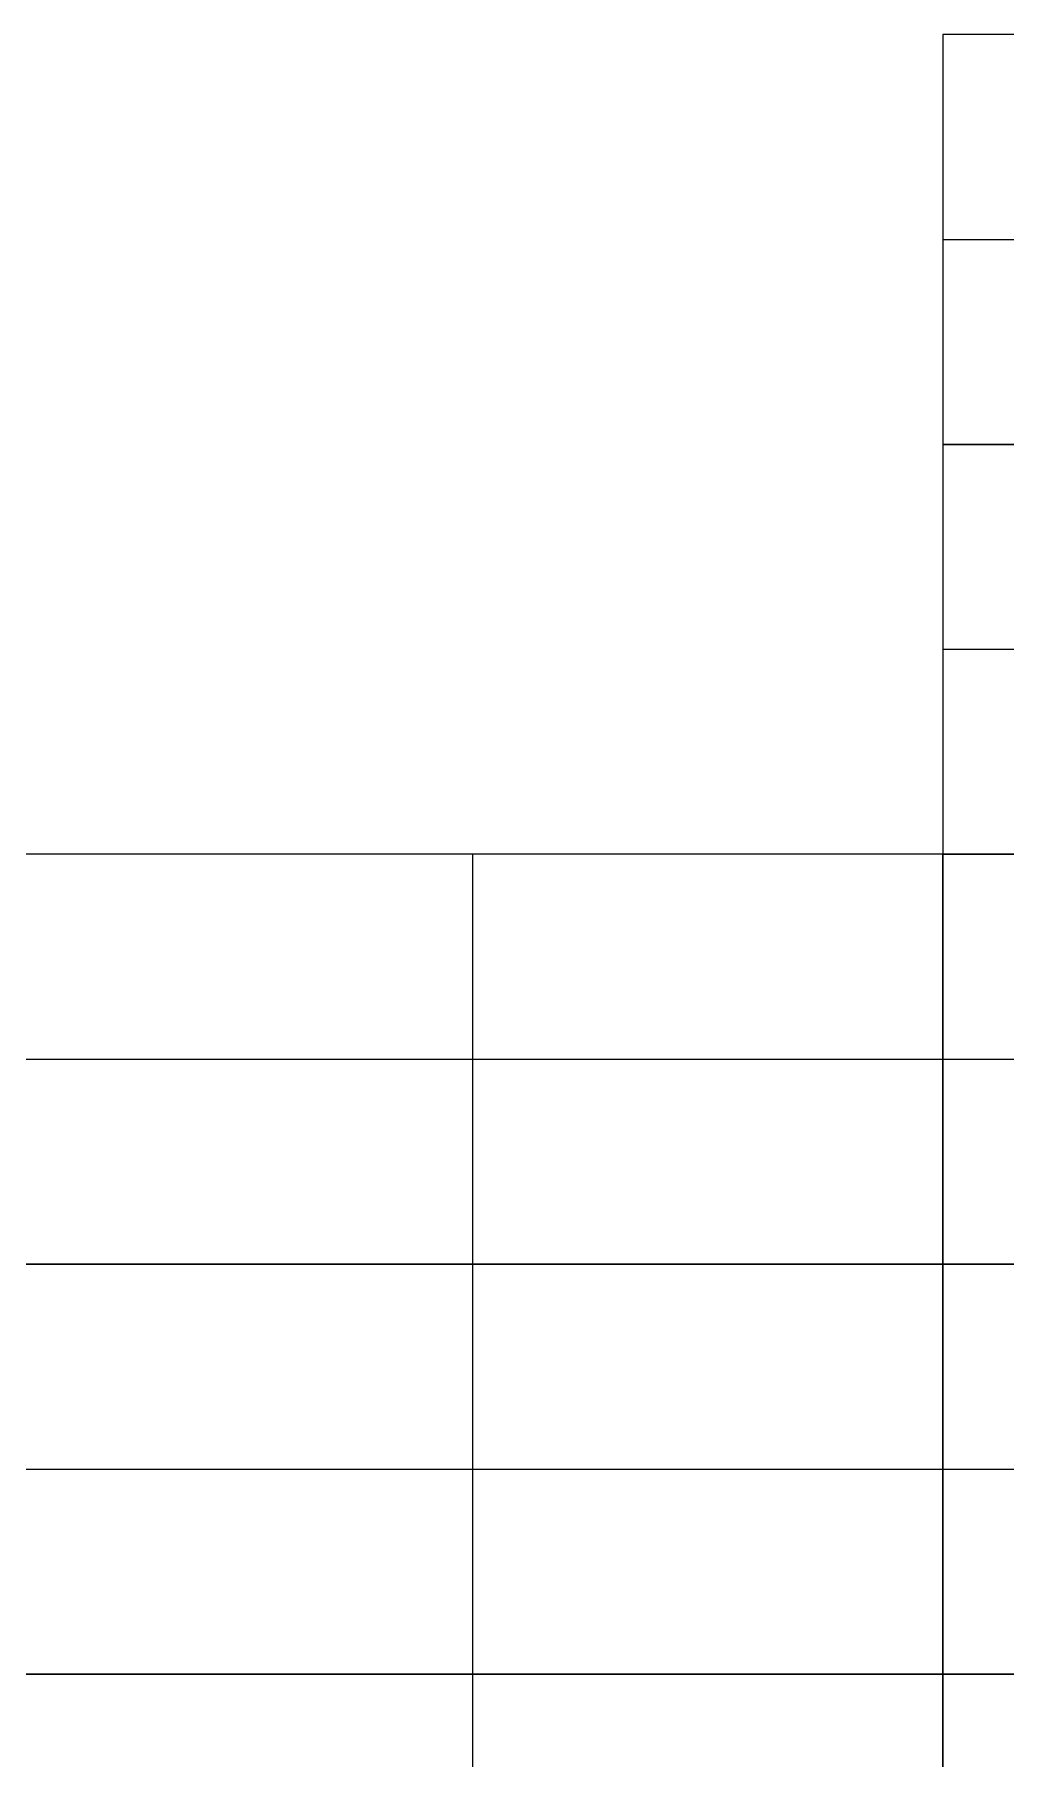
# Model space of a CAD drawing. Header units: millimetres. Extents: x 0.42 to 2.75, y -0.18 to 1.56.
# Drawn here: x 2.2951 to 2.3739, y 0.7579 to 0.8978 of the extents above; entities that cross this region are included whole.
import ezdxf

# ---------------------------------------------------------------- set-up
doc = ezdxf.new("R2010")
doc.units = ezdxf.units.MM
doc.header["$MEASUREMENT"] = 0
doc.layers.add('AZ', color=7, linetype='Continuous', true_color=0x007f00)

msp = doc.modelspace()

# ---------------------------------------------------------------- linework, layer by layer
at = {"layer": 'AZ'}
for p, q in [((2.44502, 0.89775, 0.0225), (2.36877, 0.89775, 0.0225)), ((2.36877, 0.89775, 0.0225), (2.36877, 0.8645, 0.0225)), ((2.44502, 0.89775, 0.045), (2.36877, 0.89775, 0.045)), ((2.36877, 0.89775, 0.045), (2.36877, 0.8645, 0.045)), ((2.36877, 0.89775, 0.0225), (2.36877, 0.89775, 0.045)), ((2.44502, 0.89775), (2.36877, 0.89775)), ((2.36877, 0.89775), (2.36877, 0.8645)), ((2.44502, 0.89775, 0.0225), (2.36877, 0.89775, 0.0225)), ((2.36877, 0.89775, 0.0225), (2.36877, 0.8645, 0.0225)), ((2.36877, 0.89775), (2.36877, 0.89775, 0.0225)), ((2.36877, 0.8645, 0.0225), (2.44502, 0.8645, 0.0225)), ((2.36877, 0.8645, 0.045), (2.44502, 0.8645, 0.045)), ((2.36877, 0.8645, 0.0225), (2.36877, 0.8645, 0.045)), ((2.36877, 0.8645), (2.44502, 0.8645)), ((2.36877, 0.8645, 0.0225), (2.44502, 0.8645, 0.0225)), ((2.36877, 0.8645), (2.36877, 0.8645, 0.0225)), ((2.44502, 0.8645, 0.045), (2.36877, 0.8645, 0.045)), ((2.36877, 0.8645, 0.045), (2.36877, 0.83125, 0.045)), ((2.44502, 0.8645, 0.0675), (2.36877, 0.8645, 0.0675)), ((2.36877, 0.8645, 0.0675), (2.36877, 0.83125, 0.0675)), ((2.36877, 0.8645, 0.045), (2.36877, 0.8645, 0.0675)), ((2.44502, 0.8645, 0.0225), (2.36877, 0.8645, 0.0225)), ((2.36877, 0.8645, 0.0225), (2.36877, 0.83125, 0.0225)), ((2.44502, 0.8645, 0.045), (2.36877, 0.8645, 0.045)), ((2.36877, 0.8645, 0.045), (2.36877, 0.83125, 0.045)), ((2.36877, 0.8645, 0.0225), (2.36877, 0.8645, 0.045)), ((2.44502, 0.8645), (2.36877, 0.8645)), ((2.36877, 0.8645), (2.36877, 0.83125)), ((2.44502, 0.8645, 0.0225), (2.36877, 0.8645, 0.0225)), ((2.36877, 0.8645, 0.0225), (2.36877, 0.83125, 0.0225)), ((2.36877, 0.8645), (2.36877, 0.8645, 0.0225)), ((2.36877, 0.83125, 0.0225), (2.29252, 0.83125, 0.0225)), ((2.36877, 0.83125, 0.045), (2.29252, 0.83125, 0.045)), ((2.36877, 0.83125), (2.29252, 0.83125)), ((2.36877, 0.83125, 0.0225), (2.29252, 0.83125, 0.0225)), ((2.36877, 0.83125, 0.045), (2.44502, 0.83125, 0.045)), ((2.36877, 0.83125, 0.0675), (2.44502, 0.83125, 0.0675)), ((2.36877, 0.83125, 0.045), (2.36877, 0.83125, 0.0675)), ((2.36877, 0.83125, 0.0225), (2.44502, 0.83125, 0.0225)), ((2.36877, 0.83125, 0.045), (2.44502, 0.83125, 0.045)), ((2.36877, 0.83125, 0.0225), (2.36877, 0.83125, 0.045)), ((2.36877, 0.83125), (2.44502, 0.83125)), ((2.36877, 0.83125, 0.0225), (2.44502, 0.83125, 0.0225)), ((2.36877, 0.83125), (2.36877, 0.83125, 0.0225)), ((2.44502, 0.83125, 0.1125), (2.36877, 0.83125, 0.1125)), ((2.36877, 0.83125, 0.1125), (2.36877, 0.798, 0.1125)), ((2.44502, 0.83125, 0.135), (2.36877, 0.83125, 0.135)), ((2.36877, 0.83125, 0.135), (2.36877, 0.798, 0.135)), ((2.36877, 0.83125, 0.1125), (2.36877, 0.83125, 0.135)), ((2.44502, 0.83125, 0.09), (2.36877, 0.83125, 0.09)), ((2.36877, 0.83125, 0.09), (2.36877, 0.798, 0.09)), ((2.44502, 0.83125, 0.1125), (2.36877, 0.83125, 0.1125)), ((2.36877, 0.83125, 0.1125), (2.36877, 0.798, 0.1125)), ((2.36877, 0.83125, 0.09), (2.36877, 0.83125, 0.1125)), ((2.44502, 0.83125, 0.0675), (2.36877, 0.83125, 0.0675)), ((2.36877, 0.83125, 0.0675), (2.36877, 0.798, 0.0675)), ((2.44502, 0.83125, 0.09), (2.36877, 0.83125, 0.09)), ((2.36877, 0.83125, 0.09), (2.36877, 0.798, 0.09)), ((2.36877, 0.83125, 0.0675), (2.36877, 0.83125, 0.09)), ((2.44502, 0.83125, 0.045), (2.36877, 0.83125, 0.045)), ((2.36877, 0.83125, 0.045), (2.36877, 0.798, 0.045)), ((2.44502, 0.83125, 0.0675), (2.36877, 0.83125, 0.0675)), ((2.36877, 0.83125, 0.0675), (2.36877, 0.798, 0.0675)), ((2.36877, 0.83125, 0.045), (2.36877, 0.83125, 0.0675)), ((2.44502, 0.83125, 0.0225), (2.36877, 0.83125, 0.0225)), ((2.36877, 0.83125, 0.0225), (2.36877, 0.798, 0.0225)), ((2.44502, 0.83125, 0.045), (2.36877, 0.83125, 0.045)), ((2.36877, 0.83125, 0.045), (2.36877, 0.798, 0.045)), ((2.36877, 0.83125, 0.0225), (2.36877, 0.83125, 0.045)), ((2.44502, 0.83125), (2.36877, 0.83125)), ((2.36877, 0.83125), (2.36877, 0.798)), ((2.44502, 0.83125, 0.0225), (2.36877, 0.83125, 0.0225)), ((2.36877, 0.83125, 0.0225), (2.36877, 0.798, 0.0225)), ((2.36877, 0.83125), (2.36877, 0.83125, 0.0225)), ((2.36877, 0.798, 0.0225), (2.36877, 0.83125, 0.0225)), ((2.36877, 0.798, 0.045), (2.36877, 0.83125, 0.045)), ((2.36877, 0.83125, 0.0225), (2.36877, 0.83125, 0.045)), ((2.36877, 0.798), (2.36877, 0.83125)), ((2.36877, 0.798, 0.0225), (2.36877, 0.83125, 0.0225)), ((2.36877, 0.83125), (2.36877, 0.83125, 0.0225)), ((2.29252, 0.798, 0.0225), (2.36877, 0.798, 0.0225)), ((2.29252, 0.798, 0.045), (2.36877, 0.798, 0.045)), ((2.29252, 0.798), (2.36877, 0.798)), ((2.29252, 0.798, 0.0225), (2.36877, 0.798, 0.0225)), ((2.36877, 0.798, 0.3375), (2.29252, 0.798, 0.3375)), ((2.36877, 0.798, 0.36), (2.29252, 0.798, 0.36)), ((2.36877, 0.798, 0.315), (2.29252, 0.798, 0.315)), ((2.36877, 0.798, 0.3375), (2.29252, 0.798, 0.3375)), ((2.36877, 0.798, 0.2925), (2.29252, 0.798, 0.2925)), ((2.36877, 0.798, 0.315), (2.29252, 0.798, 0.315)), ((2.36877, 0.798, 0.27), (2.29252, 0.798, 0.27)), ((2.36877, 0.798, 0.2925), (2.29252, 0.798, 0.2925)), ((2.36877, 0.798, 0.2475), (2.29252, 0.798, 0.2475)), ((2.36877, 0.798, 0.27), (2.29252, 0.798, 0.27)), ((2.36877, 0.798, 0.225), (2.29252, 0.798, 0.225)), ((2.36877, 0.798, 0.2475), (2.29252, 0.798, 0.2475)), ((2.36877, 0.798, 0.2025), (2.29252, 0.798, 0.2025)), ((2.36877, 0.798, 0.225), (2.29252, 0.798, 0.225)), ((2.36877, 0.798, 0.18), (2.29252, 0.798, 0.18)), ((2.36877, 0.798, 0.2025), (2.29252, 0.798, 0.2025)), ((2.36877, 0.798, 0.1575), (2.29252, 0.798, 0.1575)), ((2.36877, 0.798, 0.18), (2.29252, 0.798, 0.18)), ((2.36877, 0.798, 0.135), (2.29252, 0.798, 0.135)), ((2.36877, 0.798, 0.1575), (2.29252, 0.798, 0.1575)), ((2.36877, 0.798, 0.1125), (2.29252, 0.798, 0.1125)), ((2.36877, 0.798, 0.135), (2.29252, 0.798, 0.135)), ((2.36877, 0.798, 0.09), (2.29252, 0.798, 0.09)), ((2.36877, 0.798, 0.1125), (2.29252, 0.798, 0.1125)), ((2.36877, 0.798, 0.0675), (2.29252, 0.798, 0.0675)), ((2.36877, 0.798, 0.09), (2.29252, 0.798, 0.09)), ((2.36877, 0.798, 0.045), (2.29252, 0.798, 0.045)), ((2.36877, 0.798, 0.0675), (2.29252, 0.798, 0.0675)), ((2.36877, 0.798, 0.0225), (2.29252, 0.798, 0.0225)), ((2.36877, 0.798, 0.045), (2.29252, 0.798, 0.045)), ((2.36877, 0.798), (2.29252, 0.798)), ((2.36877, 0.798, 0.0225), (2.29252, 0.798, 0.0225)), ((2.36877, 0.798, 0.1125), (2.44502, 0.798, 0.1125)), ((2.36877, 0.798, 0.135), (2.44502, 0.798, 0.135)), ((2.36877, 0.798, 0.1125), (2.36877, 0.798, 0.135)), ((2.36877, 0.798, 0.09), (2.44502, 0.798, 0.09)), ((2.36877, 0.798, 0.1125), (2.44502, 0.798, 0.1125)), ((2.36877, 0.798, 0.09), (2.36877, 0.798, 0.1125)), ((2.36877, 0.798, 0.0675), (2.44502, 0.798, 0.0675)), ((2.36877, 0.798, 0.09), (2.44502, 0.798, 0.09)), ((2.36877, 0.798, 0.0675), (2.36877, 0.798, 0.09)), ((2.36877, 0.798, 0.045), (2.44502, 0.798, 0.045)), ((2.36877, 0.798, 0.0675), (2.44502, 0.798, 0.0675)), ((2.36877, 0.798, 0.045), (2.36877, 0.798, 0.0675)), ((2.36877, 0.798, 0.0225), (2.44502, 0.798, 0.0225)), ((2.36877, 0.798, 0.045), (2.44502, 0.798, 0.045)), ((2.36877, 0.798, 0.0225), (2.36877, 0.798, 0.045)), ((2.36877, 0.798), (2.44502, 0.798)), ((2.36877, 0.798, 0.0225), (2.44502, 0.798, 0.0225)), ((2.36877, 0.798), (2.36877, 0.798, 0.0225)), ((2.44502, 0.798, 0.0225), (2.36877, 0.798, 0.0225)), ((2.36877, 0.798, 0.0225), (2.36877, 0.76475, 0.0225)), ((2.44502, 0.798, 0.045), (2.36877, 0.798, 0.045)), ((2.36877, 0.798, 0.045), (2.36877, 0.76475, 0.045)), ((2.36877, 0.798, 0.0225), (2.36877, 0.798, 0.045)), ((2.44502, 0.798), (2.36877, 0.798)), ((2.36877, 0.798), (2.36877, 0.76475)), ((2.44502, 0.798, 0.0225), (2.36877, 0.798, 0.0225)), ((2.36877, 0.798, 0.0225), (2.36877, 0.76475, 0.0225)), ((2.36877, 0.798), (2.36877, 0.798, 0.0225)), ((2.36877, 0.798, 0.0225), (2.36877, 0.798, 0.045)), ((2.36877, 0.798), (2.36877, 0.798, 0.0225)), ((2.36877, 0.76475, 0.3375), (2.36877, 0.798, 0.3375)), ((2.36877, 0.76475, 0.36), (2.36877, 0.798, 0.36)), ((2.36877, 0.798, 0.3375), (2.36877, 0.798, 0.36)), ((2.36877, 0.76475, 0.315), (2.36877, 0.798, 0.315)), ((2.36877, 0.76475, 0.3375), (2.36877, 0.798, 0.3375)), ((2.36877, 0.798, 0.315), (2.36877, 0.798, 0.3375)), ((2.36877, 0.76475, 0.2925), (2.36877, 0.798, 0.2925)), ((2.36877, 0.76475, 0.315), (2.36877, 0.798, 0.315)), ((2.36877, 0.798, 0.2925), (2.36877, 0.798, 0.315)), ((2.36877, 0.76475, 0.27), (2.36877, 0.798, 0.27)), ((2.36877, 0.76475, 0.2925), (2.36877, 0.798, 0.2925)), ((2.36877, 0.798, 0.27), (2.36877, 0.798, 0.2925)), ((2.36877, 0.76475, 0.2475), (2.36877, 0.798, 0.2475)), ((2.36877, 0.76475, 0.27), (2.36877, 0.798, 0.27)), ((2.36877, 0.798, 0.2475), (2.36877, 0.798, 0.27)), ((2.36877, 0.76475, 0.225), (2.36877, 0.798, 0.225)), ((2.36877, 0.76475, 0.2475), (2.36877, 0.798, 0.2475)), ((2.36877, 0.798, 0.225), (2.36877, 0.798, 0.2475)), ((2.36877, 0.76475, 0.2025), (2.36877, 0.798, 0.2025)), ((2.36877, 0.76475, 0.225), (2.36877, 0.798, 0.225)), ((2.36877, 0.798, 0.2025), (2.36877, 0.798, 0.225)), ((2.36877, 0.76475, 0.18), (2.36877, 0.798, 0.18)), ((2.36877, 0.76475, 0.2025), (2.36877, 0.798, 0.2025)), ((2.36877, 0.798, 0.18), (2.36877, 0.798, 0.2025)), ((2.36877, 0.76475, 0.1575), (2.36877, 0.798, 0.1575)), ((2.36877, 0.76475, 0.18), (2.36877, 0.798, 0.18)), ((2.36877, 0.798, 0.1575), (2.36877, 0.798, 0.18)), ((2.36877, 0.76475, 0.135), (2.36877, 0.798, 0.135)), ((2.36877, 0.76475, 0.1575), (2.36877, 0.798, 0.1575)), ((2.36877, 0.798, 0.135), (2.36877, 0.798, 0.1575)), ((2.36877, 0.76475, 0.1125), (2.36877, 0.798, 0.1125)), ((2.36877, 0.76475, 0.135), (2.36877, 0.798, 0.135)), ((2.36877, 0.798, 0.1125), (2.36877, 0.798, 0.135)), ((2.36877, 0.76475, 0.09), (2.36877, 0.798, 0.09)), ((2.36877, 0.76475, 0.1125), (2.36877, 0.798, 0.1125)), ((2.36877, 0.798, 0.09), (2.36877, 0.798, 0.1125)), ((2.36877, 0.76475, 0.0675), (2.36877, 0.798, 0.0675)), ((2.36877, 0.76475, 0.09), (2.36877, 0.798, 0.09)), ((2.36877, 0.798, 0.0675), (2.36877, 0.798, 0.09)), ((2.36877, 0.76475, 0.045), (2.36877, 0.798, 0.045)), ((2.36877, 0.76475, 0.0675), (2.36877, 0.798, 0.0675)), ((2.36877, 0.798, 0.045), (2.36877, 0.798, 0.0675)), ((2.36877, 0.76475, 0.0225), (2.36877, 0.798, 0.0225)), ((2.36877, 0.76475, 0.045), (2.36877, 0.798, 0.045)), ((2.36877, 0.798, 0.0225), (2.36877, 0.798, 0.045)), ((2.36877, 0.76475), (2.36877, 0.798)), ((2.36877, 0.76475, 0.0225), (2.36877, 0.798, 0.0225)), ((2.36877, 0.798), (2.36877, 0.798, 0.0225)), ((2.29252, 0.76475, 0.3375), (2.36877, 0.76475, 0.3375)), ((2.29252, 0.76475, 0.36), (2.36877, 0.76475, 0.36)), ((2.29252, 0.76475, 0.315), (2.36877, 0.76475, 0.315)), ((2.29252, 0.76475, 0.3375), (2.36877, 0.76475, 0.3375)), ((2.29252, 0.76475, 0.2925), (2.36877, 0.76475, 0.2925)), ((2.29252, 0.76475, 0.315), (2.36877, 0.76475, 0.315)), ((2.29252, 0.76475, 0.27), (2.36877, 0.76475, 0.27)), ((2.29252, 0.76475, 0.2925), (2.36877, 0.76475, 0.2925)), ((2.29252, 0.76475, 0.2475), (2.36877, 0.76475, 0.2475)), ((2.29252, 0.76475, 0.27), (2.36877, 0.76475, 0.27)), ((2.29252, 0.76475, 0.225), (2.36877, 0.76475, 0.225)), ((2.29252, 0.76475, 0.2475), (2.36877, 0.76475, 0.2475)), ((2.29252, 0.76475, 0.2025), (2.36877, 0.76475, 0.2025)), ((2.29252, 0.76475, 0.225), (2.36877, 0.76475, 0.225)), ((2.29252, 0.76475, 0.18), (2.36877, 0.76475, 0.18)), ((2.29252, 0.76475, 0.2025), (2.36877, 0.76475, 0.2025)), ((2.29252, 0.76475, 0.1575), (2.36877, 0.76475, 0.1575)), ((2.29252, 0.76475, 0.18), (2.36877, 0.76475, 0.18)), ((2.29252, 0.76475, 0.135), (2.36877, 0.76475, 0.135)), ((2.29252, 0.76475, 0.1575), (2.36877, 0.76475, 0.1575)), ((2.29252, 0.76475, 0.1125), (2.36877, 0.76475, 0.1125)), ((2.29252, 0.76475, 0.135), (2.36877, 0.76475, 0.135)), ((2.29252, 0.76475, 0.09), (2.36877, 0.76475, 0.09)), ((2.29252, 0.76475, 0.1125), (2.36877, 0.76475, 0.1125)), ((2.29252, 0.76475, 0.0675), (2.36877, 0.76475, 0.0675)), ((2.29252, 0.76475, 0.09), (2.36877, 0.76475, 0.09)), ((2.29252, 0.76475, 0.045), (2.36877, 0.76475, 0.045)), ((2.29252, 0.76475, 0.0675), (2.36877, 0.76475, 0.0675)), ((2.29252, 0.76475, 0.0225), (2.36877, 0.76475, 0.0225)), ((2.29252, 0.76475, 0.045), (2.36877, 0.76475, 0.045)), ((2.29252, 0.76475), (2.36877, 0.76475)), ((2.29252, 0.76475, 0.0225), (2.36877, 0.76475, 0.0225)), ((2.36877, 0.76475), (2.29252, 0.76475)), ((2.36877, 0.76475, 0.0225), (2.29252, 0.76475, 0.0225)), ((2.36877, 0.76475, 0.0225), (2.44502, 0.76475, 0.0225)), ((2.36877, 0.76475, 0.045), (2.44502, 0.76475, 0.045)), ((2.36877, 0.76475, 0.0225), (2.36877, 0.76475, 0.045)), ((2.36877, 0.76475), (2.44502, 0.76475)), ((2.36877, 0.76475, 0.0225), (2.44502, 0.76475, 0.0225)), ((2.36877, 0.76475), (2.36877, 0.76475, 0.0225)), ((2.44502, 0.76475, 0.0225), (2.36877, 0.76475, 0.0225)), ((2.36877, 0.76475, 0.0225), (2.36877, 0.7315, 0.0225)), ((2.44502, 0.76475, 0.045), (2.36877, 0.76475, 0.045)), ((2.36877, 0.76475, 0.045), (2.36877, 0.7315, 0.045)), ((2.36877, 0.76475, 0.0225), (2.36877, 0.76475, 0.045)), ((2.44502, 0.76475), (2.36877, 0.76475)), ((2.36877, 0.76475), (2.36877, 0.7315)), ((2.44502, 0.76475, 0.0225), (2.36877, 0.76475, 0.0225)), ((2.36877, 0.76475, 0.0225), (2.36877, 0.7315, 0.0225)), ((2.36877, 0.76475), (2.36877, 0.76475, 0.0225)), ((2.36877, 0.76475, 0.3375), (2.36877, 0.76475, 0.36)), ((2.36877, 0.76475, 0.315), (2.36877, 0.76475, 0.3375)), ((2.36877, 0.76475, 0.2925), (2.36877, 0.76475, 0.315)), ((2.36877, 0.76475, 0.27), (2.36877, 0.76475, 0.2925)), ((2.36877, 0.76475, 0.2475), (2.36877, 0.76475, 0.27)), ((2.36877, 0.76475, 0.225), (2.36877, 0.76475, 0.2475)), ((2.36877, 0.76475, 0.2025), (2.36877, 0.76475, 0.225)), ((2.36877, 0.76475, 0.18), (2.36877, 0.76475, 0.2025)), ((2.36877, 0.76475, 0.1575), (2.36877, 0.76475, 0.18)), ((2.36877, 0.76475, 0.135), (2.36877, 0.76475, 0.1575)), ((2.36877, 0.76475, 0.1125), (2.36877, 0.76475, 0.135)), ((2.36877, 0.76475, 0.09), (2.36877, 0.76475, 0.1125)), ((2.36877, 0.76475, 0.0675), (2.36877, 0.76475, 0.09)), ((2.36877, 0.76475, 0.045), (2.36877, 0.76475, 0.0675)), ((2.36877, 0.76475, 0.0225), (2.36877, 0.76475, 0.045)), ((2.36877, 0.76475), (2.36877, 0.76475, 0.0225)), ((2.36877, 0.7315), (2.36877, 0.76475)), ((2.36877, 0.7315, 0.0225), (2.36877, 0.76475, 0.0225)), ((2.36877, 0.76475), (2.36877, 0.76475, 0.0225))]:
    msp.add_line(p, q, dxfattribs=at)
for points in [[(2.44502, 0.89775, 0.03375), (2.40689, 0.89775, 0.03375), (2.36877, 0.89775, 0.03375)], [(2.36877, 0.89775, 0.03375), (2.36877, 0.88113, 0.03375), (2.36877, 0.8645, 0.03375)], [(2.44502, 0.89775, 0.01125), (2.40689, 0.89775, 0.01125), (2.36877, 0.89775, 0.01125)], [(2.36877, 0.89775, 0.01125), (2.36877, 0.88113, 0.01125), (2.36877, 0.8645, 0.01125)], [(2.36877, 0.88113, 0.0225), (2.36877, 0.88113, 0.03375), (2.36877, 0.88113, 0.045)], [(2.36877, 0.88113, 0.0225), (2.40689, 0.88113, 0.0225), (2.44502, 0.88113, 0.0225)], [(2.36877, 0.88113, 0.045), (2.40689, 0.88113, 0.045), (2.44502, 0.88113, 0.045)], [(2.36877, 0.88113), (2.36877, 0.88113, 0.01125), (2.36877, 0.88113, 0.0225)], [(2.36877, 0.88113), (2.40689, 0.88113), (2.44502, 0.88113)], [(2.36877, 0.88113, 0.0225), (2.40689, 0.88113, 0.0225), (2.44502, 0.88113, 0.0225)], [(2.36877, 0.8645, 0.03375), (2.40689, 0.8645, 0.03375), (2.44502, 0.8645, 0.03375)], [(2.36877, 0.8645, 0.01125), (2.40689, 0.8645, 0.01125), (2.44502, 0.8645, 0.01125)], [(2.44502, 0.8645, 0.05625), (2.40689, 0.8645, 0.05625), (2.36877, 0.8645, 0.05625)], [(2.36877, 0.8645, 0.05625), (2.36877, 0.84788, 0.05625), (2.36877, 0.83125, 0.05625)], [(2.44502, 0.8645, 0.03375), (2.40689, 0.8645, 0.03375), (2.36877, 0.8645, 0.03375)], [(2.36877, 0.8645, 0.03375), (2.36877, 0.84788, 0.03375), (2.36877, 0.83125, 0.03375)], [(2.44502, 0.8645, 0.01125), (2.40689, 0.8645, 0.01125), (2.36877, 0.8645, 0.01125)], [(2.36877, 0.8645, 0.01125), (2.36877, 0.84788, 0.01125), (2.36877, 0.83125, 0.01125)], [(2.36877, 0.84788, 0.045), (2.36877, 0.84788, 0.05625), (2.36877, 0.84788, 0.0675)], [(2.36877, 0.84788, 0.045), (2.40689, 0.84788, 0.045), (2.44502, 0.84788, 0.045)], [(2.36877, 0.84788, 0.0675), (2.40689, 0.84788, 0.0675), (2.44502, 0.84788, 0.0675)], [(2.36877, 0.84788, 0.0225), (2.36877, 0.84788, 0.03375), (2.36877, 0.84788, 0.045)], [(2.36877, 0.84788, 0.0225), (2.40689, 0.84788, 0.0225), (2.44502, 0.84788, 0.0225)], [(2.36877, 0.84788, 0.045), (2.40689, 0.84788, 0.045), (2.44502, 0.84788, 0.045)], [(2.36877, 0.84788), (2.36877, 0.84788, 0.01125), (2.36877, 0.84788, 0.0225)], [(2.36877, 0.84788), (2.40689, 0.84788), (2.44502, 0.84788)], [(2.36877, 0.84788, 0.0225), (2.40689, 0.84788, 0.0225), (2.44502, 0.84788, 0.0225)], [(2.36877, 0.83125, 0.03375), (2.33064, 0.83125, 0.03375), (2.29252, 0.83125, 0.03375)], [(2.36877, 0.83125, 0.01125), (2.33064, 0.83125, 0.01125), (2.29252, 0.83125, 0.01125)], [(2.33064, 0.83125, 0.0225), (2.33064, 0.83125, 0.03375), (2.33064, 0.83125, 0.045)], [(2.33064, 0.798, 0.0225), (2.33064, 0.81463, 0.0225), (2.33064, 0.83125, 0.0225)], [(2.33064, 0.798, 0.045), (2.33064, 0.81463, 0.045), (2.33064, 0.83125, 0.045)], [(2.33064, 0.83125), (2.33064, 0.83125, 0.01125), (2.33064, 0.83125, 0.0225)], [(2.33064, 0.798), (2.33064, 0.81463), (2.33064, 0.83125)], [(2.33064, 0.798, 0.0225), (2.33064, 0.81463, 0.0225), (2.33064, 0.83125, 0.0225)], [(2.36877, 0.83125, 0.05625), (2.40689, 0.83125, 0.05625), (2.44502, 0.83125, 0.05625)], [(2.36877, 0.83125, 0.03375), (2.40689, 0.83125, 0.03375), (2.44502, 0.83125, 0.03375)], [(2.36877, 0.83125, 0.01125), (2.40689, 0.83125, 0.01125), (2.44502, 0.83125, 0.01125)], [(2.44502, 0.83125, 0.12375), (2.40689, 0.83125, 0.12375), (2.36877, 0.83125, 0.12375)], [(2.36877, 0.83125, 0.12375), (2.36877, 0.81463, 0.12375), (2.36877, 0.798, 0.12375)], [(2.44502, 0.83125, 0.10125), (2.40689, 0.83125, 0.10125), (2.36877, 0.83125, 0.10125)], [(2.36877, 0.83125, 0.10125), (2.36877, 0.81463, 0.10125), (2.36877, 0.798, 0.10125)], [(2.44502, 0.83125, 0.07875), (2.40689, 0.83125, 0.07875), (2.36877, 0.83125, 0.07875)], [(2.36877, 0.83125, 0.07875), (2.36877, 0.81463, 0.07875), (2.36877, 0.798, 0.07875)], [(2.44502, 0.83125, 0.05625), (2.40689, 0.83125, 0.05625), (2.36877, 0.83125, 0.05625)], [(2.36877, 0.83125, 0.05625), (2.36877, 0.81463, 0.05625), (2.36877, 0.798, 0.05625)], [(2.44502, 0.83125, 0.03375), (2.40689, 0.83125, 0.03375), (2.36877, 0.83125, 0.03375)], [(2.36877, 0.83125, 0.03375), (2.36877, 0.81463, 0.03375), (2.36877, 0.798, 0.03375)], [(2.44502, 0.83125, 0.01125), (2.40689, 0.83125, 0.01125), (2.36877, 0.83125, 0.01125)], [(2.36877, 0.83125, 0.01125), (2.36877, 0.81463, 0.01125), (2.36877, 0.798, 0.01125)], [(2.36877, 0.798, 0.03375), (2.36877, 0.81463, 0.03375), (2.36877, 0.83125, 0.03375)], [(2.36877, 0.798, 0.01125), (2.36877, 0.81463, 0.01125), (2.36877, 0.83125, 0.01125)], [(2.29252, 0.81463, 0.0225), (2.33064, 0.81463, 0.0225), (2.36877, 0.81463, 0.0225)], [(2.29252, 0.81463, 0.045), (2.33064, 0.81463, 0.045), (2.36877, 0.81463, 0.045)], [(2.29252, 0.81463), (2.33064, 0.81463), (2.36877, 0.81463)], [(2.29252, 0.81463, 0.0225), (2.33064, 0.81463, 0.0225), (2.36877, 0.81463, 0.0225)], [(2.36877, 0.81463, 0.1125), (2.36877, 0.81463, 0.12375), (2.36877, 0.81463, 0.135)], [(2.36877, 0.81463, 0.1125), (2.40689, 0.81463, 0.1125), (2.44502, 0.81463, 0.1125)], [(2.36877, 0.81463, 0.135), (2.40689, 0.81463, 0.135), (2.44502, 0.81463, 0.135)], [(2.36877, 0.81463, 0.09), (2.36877, 0.81463, 0.10125), (2.36877, 0.81463, 0.1125)], [(2.36877, 0.81463, 0.09), (2.40689, 0.81463, 0.09), (2.44502, 0.81463, 0.09)], [(2.36877, 0.81463, 0.1125), (2.40689, 0.81463, 0.1125), (2.44502, 0.81463, 0.1125)], [(2.36877, 0.81463, 0.0675), (2.36877, 0.81463, 0.07875), (2.36877, 0.81463, 0.09)], [(2.36877, 0.81463, 0.0675), (2.40689, 0.81463, 0.0675), (2.44502, 0.81463, 0.0675)], [(2.36877, 0.81463, 0.09), (2.40689, 0.81463, 0.09), (2.44502, 0.81463, 0.09)], [(2.36877, 0.81463, 0.045), (2.36877, 0.81463, 0.05625), (2.36877, 0.81463, 0.0675)], [(2.36877, 0.81463, 0.045), (2.40689, 0.81463, 0.045), (2.44502, 0.81463, 0.045)], [(2.36877, 0.81463, 0.0675), (2.40689, 0.81463, 0.0675), (2.44502, 0.81463, 0.0675)], [(2.36877, 0.81463, 0.0225), (2.36877, 0.81463, 0.03375), (2.36877, 0.81463, 0.045)], [(2.36877, 0.81463, 0.0225), (2.40689, 0.81463, 0.0225), (2.44502, 0.81463, 0.0225)], [(2.36877, 0.81463, 0.045), (2.40689, 0.81463, 0.045), (2.44502, 0.81463, 0.045)], [(2.36877, 0.81463), (2.36877, 0.81463, 0.01125), (2.36877, 0.81463, 0.0225)], [(2.36877, 0.81463), (2.40689, 0.81463), (2.44502, 0.81463)], [(2.36877, 0.81463, 0.0225), (2.40689, 0.81463, 0.0225), (2.44502, 0.81463, 0.0225)], [(2.36877, 0.81463, 0.0225), (2.36877, 0.81463, 0.03375), (2.36877, 0.81463, 0.045)], [(2.36877, 0.81463), (2.36877, 0.81463, 0.01125), (2.36877, 0.81463, 0.0225)], [(2.29252, 0.798, 0.03375), (2.33064, 0.798, 0.03375), (2.36877, 0.798, 0.03375)], [(2.29252, 0.798, 0.01125), (2.33064, 0.798, 0.01125), (2.36877, 0.798, 0.01125)], [(2.36877, 0.798, 0.34875), (2.33064, 0.798, 0.34875), (2.29252, 0.798, 0.34875)], [(2.36877, 0.798, 0.32625), (2.33064, 0.798, 0.32625), (2.29252, 0.798, 0.32625)], [(2.36877, 0.798, 0.30375), (2.33064, 0.798, 0.30375), (2.29252, 0.798, 0.30375)], [(2.36877, 0.798, 0.28125), (2.33064, 0.798, 0.28125), (2.29252, 0.798, 0.28125)], [(2.36877, 0.798, 0.25875), (2.33064, 0.798, 0.25875), (2.29252, 0.798, 0.25875)], [(2.36877, 0.798, 0.23625), (2.33064, 0.798, 0.23625), (2.29252, 0.798, 0.23625)], [(2.36877, 0.798, 0.21375), (2.33064, 0.798, 0.21375), (2.29252, 0.798, 0.21375)], [(2.36877, 0.798, 0.19125), (2.33064, 0.798, 0.19125), (2.29252, 0.798, 0.19125)], [(2.36877, 0.798, 0.16875), (2.33064, 0.798, 0.16875), (2.29252, 0.798, 0.16875)], [(2.36877, 0.798, 0.14625), (2.33064, 0.798, 0.14625), (2.29252, 0.798, 0.14625)], [(2.36877, 0.798, 0.12375), (2.33064, 0.798, 0.12375), (2.29252, 0.798, 0.12375)], [(2.36877, 0.798, 0.10125), (2.33064, 0.798, 0.10125), (2.29252, 0.798, 0.10125)], [(2.36877, 0.798, 0.07875), (2.33064, 0.798, 0.07875), (2.29252, 0.798, 0.07875)], [(2.36877, 0.798, 0.05625), (2.33064, 0.798, 0.05625), (2.29252, 0.798, 0.05625)], [(2.36877, 0.798, 0.03375), (2.33064, 0.798, 0.03375), (2.29252, 0.798, 0.03375)], [(2.36877, 0.798, 0.01125), (2.33064, 0.798, 0.01125), (2.29252, 0.798, 0.01125)], [(2.33064, 0.798, 0.0225), (2.33064, 0.798, 0.03375), (2.33064, 0.798, 0.045)], [(2.33064, 0.798), (2.33064, 0.798, 0.01125), (2.33064, 0.798, 0.0225)], [(2.33064, 0.798, 0.3375), (2.33064, 0.798, 0.34875), (2.33064, 0.798, 0.36)], [(2.33064, 0.76475, 0.3375), (2.33064, 0.78138, 0.3375), (2.33064, 0.798, 0.3375)], [(2.33064, 0.76475, 0.36), (2.33064, 0.78138, 0.36), (2.33064, 0.798, 0.36)], [(2.33064, 0.798, 0.315), (2.33064, 0.798, 0.32625), (2.33064, 0.798, 0.3375)], [(2.33064, 0.76475, 0.315), (2.33064, 0.78138, 0.315), (2.33064, 0.798, 0.315)], [(2.33064, 0.76475, 0.3375), (2.33064, 0.78138, 0.3375), (2.33064, 0.798, 0.3375)], [(2.33064, 0.798, 0.2925), (2.33064, 0.798, 0.30375), (2.33064, 0.798, 0.315)], [(2.33064, 0.76475, 0.2925), (2.33064, 0.78138, 0.2925), (2.33064, 0.798, 0.2925)], [(2.33064, 0.76475, 0.315), (2.33064, 0.78138, 0.315), (2.33064, 0.798, 0.315)], [(2.33064, 0.798, 0.27), (2.33064, 0.798, 0.28125), (2.33064, 0.798, 0.2925)], [(2.33064, 0.76475, 0.27), (2.33064, 0.78138, 0.27), (2.33064, 0.798, 0.27)], [(2.33064, 0.76475, 0.2925), (2.33064, 0.78138, 0.2925), (2.33064, 0.798, 0.2925)], [(2.33064, 0.798, 0.2475), (2.33064, 0.798, 0.25875), (2.33064, 0.798, 0.27)], [(2.33064, 0.76475, 0.2475), (2.33064, 0.78138, 0.2475), (2.33064, 0.798, 0.2475)], [(2.33064, 0.76475, 0.27), (2.33064, 0.78138, 0.27), (2.33064, 0.798, 0.27)], [(2.33064, 0.798, 0.225), (2.33064, 0.798, 0.23625), (2.33064, 0.798, 0.2475)], [(2.33064, 0.76475, 0.225), (2.33064, 0.78138, 0.225), (2.33064, 0.798, 0.225)], [(2.33064, 0.76475, 0.2475), (2.33064, 0.78138, 0.2475), (2.33064, 0.798, 0.2475)], [(2.33064, 0.798, 0.2025), (2.33064, 0.798, 0.21375), (2.33064, 0.798, 0.225)], [(2.33064, 0.76475, 0.2025), (2.33064, 0.78138, 0.2025), (2.33064, 0.798, 0.2025)], [(2.33064, 0.76475, 0.225), (2.33064, 0.78138, 0.225), (2.33064, 0.798, 0.225)], [(2.33064, 0.798, 0.18), (2.33064, 0.798, 0.19125), (2.33064, 0.798, 0.2025)], [(2.33064, 0.76475, 0.18), (2.33064, 0.78138, 0.18), (2.33064, 0.798, 0.18)], [(2.33064, 0.76475, 0.2025), (2.33064, 0.78138, 0.2025), (2.33064, 0.798, 0.2025)], [(2.33064, 0.798, 0.1575), (2.33064, 0.798, 0.16875), (2.33064, 0.798, 0.18)], [(2.33064, 0.76475, 0.1575), (2.33064, 0.78138, 0.1575), (2.33064, 0.798, 0.1575)], [(2.33064, 0.76475, 0.18), (2.33064, 0.78138, 0.18), (2.33064, 0.798, 0.18)], [(2.33064, 0.798, 0.135), (2.33064, 0.798, 0.14625), (2.33064, 0.798, 0.1575)], [(2.33064, 0.76475, 0.135), (2.33064, 0.78138, 0.135), (2.33064, 0.798, 0.135)], [(2.33064, 0.76475, 0.1575), (2.33064, 0.78138, 0.1575), (2.33064, 0.798, 0.1575)], [(2.33064, 0.798, 0.1125), (2.33064, 0.798, 0.12375), (2.33064, 0.798, 0.135)], [(2.33064, 0.76475, 0.1125), (2.33064, 0.78138, 0.1125), (2.33064, 0.798, 0.1125)], [(2.33064, 0.76475, 0.135), (2.33064, 0.78138, 0.135), (2.33064, 0.798, 0.135)], [(2.33064, 0.798, 0.09), (2.33064, 0.798, 0.10125), (2.33064, 0.798, 0.1125)], [(2.33064, 0.76475, 0.09), (2.33064, 0.78138, 0.09), (2.33064, 0.798, 0.09)], [(2.33064, 0.76475, 0.1125), (2.33064, 0.78138, 0.1125), (2.33064, 0.798, 0.1125)], [(2.33064, 0.798, 0.0675), (2.33064, 0.798, 0.07875), (2.33064, 0.798, 0.09)], [(2.33064, 0.76475, 0.0675), (2.33064, 0.78138, 0.0675), (2.33064, 0.798, 0.0675)], [(2.33064, 0.76475, 0.09), (2.33064, 0.78138, 0.09), (2.33064, 0.798, 0.09)], [(2.33064, 0.798, 0.045), (2.33064, 0.798, 0.05625), (2.33064, 0.798, 0.0675)], [(2.33064, 0.76475, 0.045), (2.33064, 0.78138, 0.045), (2.33064, 0.798, 0.045)], [(2.33064, 0.76475, 0.0675), (2.33064, 0.78138, 0.0675), (2.33064, 0.798, 0.0675)], [(2.33064, 0.798, 0.0225), (2.33064, 0.798, 0.03375), (2.33064, 0.798, 0.045)], [(2.33064, 0.76475, 0.0225), (2.33064, 0.78138, 0.0225), (2.33064, 0.798, 0.0225)], [(2.33064, 0.76475, 0.045), (2.33064, 0.78138, 0.045), (2.33064, 0.798, 0.045)], [(2.33064, 0.798), (2.33064, 0.798, 0.01125), (2.33064, 0.798, 0.0225)], [(2.33064, 0.76475), (2.33064, 0.78138), (2.33064, 0.798)], [(2.33064, 0.76475, 0.0225), (2.33064, 0.78138, 0.0225), (2.33064, 0.798, 0.0225)], [(2.36877, 0.798, 0.12375), (2.40689, 0.798, 0.12375), (2.44502, 0.798, 0.12375)], [(2.36877, 0.798, 0.10125), (2.40689, 0.798, 0.10125), (2.44502, 0.798, 0.10125)], [(2.36877, 0.798, 0.07875), (2.40689, 0.798, 0.07875), (2.44502, 0.798, 0.07875)], [(2.36877, 0.798, 0.05625), (2.40689, 0.798, 0.05625), (2.44502, 0.798, 0.05625)], [(2.36877, 0.798, 0.03375), (2.40689, 0.798, 0.03375), (2.44502, 0.798, 0.03375)], [(2.36877, 0.798, 0.01125), (2.40689, 0.798, 0.01125), (2.44502, 0.798, 0.01125)], [(2.44502, 0.798, 0.03375), (2.40689, 0.798, 0.03375), (2.36877, 0.798, 0.03375)], [(2.36877, 0.798, 0.03375), (2.36877, 0.78138, 0.03375), (2.36877, 0.76475, 0.03375)], [(2.44502, 0.798, 0.01125), (2.40689, 0.798, 0.01125), (2.36877, 0.798, 0.01125)], [(2.36877, 0.798, 0.01125), (2.36877, 0.78138, 0.01125), (2.36877, 0.76475, 0.01125)], [(2.36877, 0.76475, 0.34875), (2.36877, 0.78138, 0.34875), (2.36877, 0.798, 0.34875)], [(2.36877, 0.76475, 0.32625), (2.36877, 0.78138, 0.32625), (2.36877, 0.798, 0.32625)], [(2.36877, 0.76475, 0.30375), (2.36877, 0.78138, 0.30375), (2.36877, 0.798, 0.30375)], [(2.36877, 0.76475, 0.28125), (2.36877, 0.78138, 0.28125), (2.36877, 0.798, 0.28125)], [(2.36877, 0.76475, 0.25875), (2.36877, 0.78138, 0.25875), (2.36877, 0.798, 0.25875)], [(2.36877, 0.76475, 0.23625), (2.36877, 0.78138, 0.23625), (2.36877, 0.798, 0.23625)], [(2.36877, 0.76475, 0.21375), (2.36877, 0.78138, 0.21375), (2.36877, 0.798, 0.21375)], [(2.36877, 0.76475, 0.19125), (2.36877, 0.78138, 0.19125), (2.36877, 0.798, 0.19125)], [(2.36877, 0.76475, 0.16875), (2.36877, 0.78138, 0.16875), (2.36877, 0.798, 0.16875)], [(2.36877, 0.76475, 0.14625), (2.36877, 0.78138, 0.14625), (2.36877, 0.798, 0.14625)], [(2.36877, 0.76475, 0.12375), (2.36877, 0.78138, 0.12375), (2.36877, 0.798, 0.12375)], [(2.36877, 0.76475, 0.10125), (2.36877, 0.78138, 0.10125), (2.36877, 0.798, 0.10125)], [(2.36877, 0.76475, 0.07875), (2.36877, 0.78138, 0.07875), (2.36877, 0.798, 0.07875)], [(2.36877, 0.76475, 0.05625), (2.36877, 0.78138, 0.05625), (2.36877, 0.798, 0.05625)], [(2.36877, 0.76475, 0.03375), (2.36877, 0.78138, 0.03375), (2.36877, 0.798, 0.03375)], [(2.36877, 0.76475, 0.01125), (2.36877, 0.78138, 0.01125), (2.36877, 0.798, 0.01125)], [(2.29252, 0.78138, 0.3375), (2.33064, 0.78138, 0.3375), (2.36877, 0.78138, 0.3375)], [(2.29252, 0.78138, 0.36), (2.33064, 0.78138, 0.36), (2.36877, 0.78138, 0.36)], [(2.29252, 0.78138, 0.315), (2.33064, 0.78138, 0.315), (2.36877, 0.78138, 0.315)], [(2.29252, 0.78138, 0.3375), (2.33064, 0.78138, 0.3375), (2.36877, 0.78138, 0.3375)], [(2.29252, 0.78138, 0.2925), (2.33064, 0.78138, 0.2925), (2.36877, 0.78138, 0.2925)], [(2.29252, 0.78138, 0.315), (2.33064, 0.78138, 0.315), (2.36877, 0.78138, 0.315)], [(2.29252, 0.78138, 0.27), (2.33064, 0.78138, 0.27), (2.36877, 0.78138, 0.27)], [(2.29252, 0.78138, 0.2925), (2.33064, 0.78138, 0.2925), (2.36877, 0.78138, 0.2925)], [(2.29252, 0.78138, 0.2475), (2.33064, 0.78138, 0.2475), (2.36877, 0.78138, 0.2475)], [(2.29252, 0.78138, 0.27), (2.33064, 0.78138, 0.27), (2.36877, 0.78138, 0.27)], [(2.29252, 0.78138, 0.225), (2.33064, 0.78138, 0.225), (2.36877, 0.78138, 0.225)], [(2.29252, 0.78138, 0.2475), (2.33064, 0.78138, 0.2475), (2.36877, 0.78138, 0.2475)], [(2.29252, 0.78138, 0.2025), (2.33064, 0.78138, 0.2025), (2.36877, 0.78138, 0.2025)], [(2.29252, 0.78138, 0.225), (2.33064, 0.78138, 0.225), (2.36877, 0.78138, 0.225)], [(2.29252, 0.78138, 0.18), (2.33064, 0.78138, 0.18), (2.36877, 0.78138, 0.18)], [(2.29252, 0.78138, 0.2025), (2.33064, 0.78138, 0.2025), (2.36877, 0.78138, 0.2025)], [(2.29252, 0.78138, 0.1575), (2.33064, 0.78138, 0.1575), (2.36877, 0.78138, 0.1575)], [(2.29252, 0.78138, 0.18), (2.33064, 0.78138, 0.18), (2.36877, 0.78138, 0.18)], [(2.29252, 0.78138, 0.135), (2.33064, 0.78138, 0.135), (2.36877, 0.78138, 0.135)], [(2.29252, 0.78138, 0.1575), (2.33064, 0.78138, 0.1575), (2.36877, 0.78138, 0.1575)], [(2.29252, 0.78138, 0.1125), (2.33064, 0.78138, 0.1125), (2.36877, 0.78138, 0.1125)], [(2.29252, 0.78138, 0.135), (2.33064, 0.78138, 0.135), (2.36877, 0.78138, 0.135)], [(2.29252, 0.78138, 0.09), (2.33064, 0.78138, 0.09), (2.36877, 0.78138, 0.09)], [(2.29252, 0.78138, 0.1125), (2.33064, 0.78138, 0.1125), (2.36877, 0.78138, 0.1125)], [(2.29252, 0.78138, 0.0675), (2.33064, 0.78138, 0.0675), (2.36877, 0.78138, 0.0675)], [(2.29252, 0.78138, 0.09), (2.33064, 0.78138, 0.09), (2.36877, 0.78138, 0.09)], [(2.29252, 0.78138, 0.045), (2.33064, 0.78138, 0.045), (2.36877, 0.78138, 0.045)], [(2.29252, 0.78138, 0.0675), (2.33064, 0.78138, 0.0675), (2.36877, 0.78138, 0.0675)], [(2.29252, 0.78138, 0.0225), (2.33064, 0.78138, 0.0225), (2.36877, 0.78138, 0.0225)], [(2.29252, 0.78138, 0.045), (2.33064, 0.78138, 0.045), (2.36877, 0.78138, 0.045)], [(2.29252, 0.78138), (2.33064, 0.78138), (2.36877, 0.78138)], [(2.29252, 0.78138, 0.0225), (2.33064, 0.78138, 0.0225), (2.36877, 0.78138, 0.0225)], [(2.36877, 0.78138, 0.0225), (2.36877, 0.78138, 0.03375), (2.36877, 0.78138, 0.045)], [(2.36877, 0.78138, 0.0225), (2.40689, 0.78138, 0.0225), (2.44502, 0.78138, 0.0225)], [(2.36877, 0.78138, 0.045), (2.40689, 0.78138, 0.045), (2.44502, 0.78138, 0.045)], [(2.36877, 0.78138), (2.36877, 0.78138, 0.01125), (2.36877, 0.78138, 0.0225)], [(2.36877, 0.78138), (2.40689, 0.78138), (2.44502, 0.78138)], [(2.36877, 0.78138, 0.0225), (2.40689, 0.78138, 0.0225), (2.44502, 0.78138, 0.0225)], [(2.36877, 0.78138, 0.3375), (2.36877, 0.78138, 0.34875), (2.36877, 0.78138, 0.36)], [(2.36877, 0.78138, 0.315), (2.36877, 0.78138, 0.32625), (2.36877, 0.78138, 0.3375)], [(2.36877, 0.78138, 0.2925), (2.36877, 0.78138, 0.30375), (2.36877, 0.78138, 0.315)], [(2.36877, 0.78138, 0.27), (2.36877, 0.78138, 0.28125), (2.36877, 0.78138, 0.2925)], [(2.36877, 0.78138, 0.2475), (2.36877, 0.78138, 0.25875), (2.36877, 0.78138, 0.27)], [(2.36877, 0.78138, 0.225), (2.36877, 0.78138, 0.23625), (2.36877, 0.78138, 0.2475)], [(2.36877, 0.78138, 0.2025), (2.36877, 0.78138, 0.21375), (2.36877, 0.78138, 0.225)], [(2.36877, 0.78138, 0.18), (2.36877, 0.78138, 0.19125), (2.36877, 0.78138, 0.2025)], [(2.36877, 0.78138, 0.1575), (2.36877, 0.78138, 0.16875), (2.36877, 0.78138, 0.18)], [(2.36877, 0.78138, 0.135), (2.36877, 0.78138, 0.14625), (2.36877, 0.78138, 0.1575)], [(2.36877, 0.78138, 0.1125), (2.36877, 0.78138, 0.12375), (2.36877, 0.78138, 0.135)], [(2.36877, 0.78138, 0.09), (2.36877, 0.78138, 0.10125), (2.36877, 0.78138, 0.1125)], [(2.36877, 0.78138, 0.0675), (2.36877, 0.78138, 0.07875), (2.36877, 0.78138, 0.09)], [(2.36877, 0.78138, 0.045), (2.36877, 0.78138, 0.05625), (2.36877, 0.78138, 0.0675)], [(2.36877, 0.78138, 0.0225), (2.36877, 0.78138, 0.03375), (2.36877, 0.78138, 0.045)], [(2.36877, 0.78138), (2.36877, 0.78138, 0.01125), (2.36877, 0.78138, 0.0225)], [(2.29252, 0.76475, 0.34875), (2.33064, 0.76475, 0.34875), (2.36877, 0.76475, 0.34875)], [(2.29252, 0.76475, 0.32625), (2.33064, 0.76475, 0.32625), (2.36877, 0.76475, 0.32625)], [(2.29252, 0.76475, 0.30375), (2.33064, 0.76475, 0.30375), (2.36877, 0.76475, 0.30375)], [(2.29252, 0.76475, 0.28125), (2.33064, 0.76475, 0.28125), (2.36877, 0.76475, 0.28125)], [(2.29252, 0.76475, 0.25875), (2.33064, 0.76475, 0.25875), (2.36877, 0.76475, 0.25875)], [(2.29252, 0.76475, 0.23625), (2.33064, 0.76475, 0.23625), (2.36877, 0.76475, 0.23625)], [(2.29252, 0.76475, 0.21375), (2.33064, 0.76475, 0.21375), (2.36877, 0.76475, 0.21375)], [(2.29252, 0.76475, 0.19125), (2.33064, 0.76475, 0.19125), (2.36877, 0.76475, 0.19125)], [(2.29252, 0.76475, 0.16875), (2.33064, 0.76475, 0.16875), (2.36877, 0.76475, 0.16875)], [(2.29252, 0.76475, 0.14625), (2.33064, 0.76475, 0.14625), (2.36877, 0.76475, 0.14625)], [(2.29252, 0.76475, 0.12375), (2.33064, 0.76475, 0.12375), (2.36877, 0.76475, 0.12375)], [(2.29252, 0.76475, 0.10125), (2.33064, 0.76475, 0.10125), (2.36877, 0.76475, 0.10125)], [(2.29252, 0.76475, 0.07875), (2.33064, 0.76475, 0.07875), (2.36877, 0.76475, 0.07875)], [(2.29252, 0.76475, 0.05625), (2.33064, 0.76475, 0.05625), (2.36877, 0.76475, 0.05625)], [(2.29252, 0.76475, 0.03375), (2.33064, 0.76475, 0.03375), (2.36877, 0.76475, 0.03375)], [(2.29252, 0.76475, 0.01125), (2.33064, 0.76475, 0.01125), (2.36877, 0.76475, 0.01125)], [(2.36877, 0.76475, 0.01125), (2.33064, 0.76475, 0.01125), (2.29252, 0.76475, 0.01125)], [(2.33064, 0.76475, 0.3375), (2.33064, 0.76475, 0.34875), (2.33064, 0.76475, 0.36)], [(2.33064, 0.76475, 0.315), (2.33064, 0.76475, 0.32625), (2.33064, 0.76475, 0.3375)], [(2.33064, 0.76475, 0.2925), (2.33064, 0.76475, 0.30375), (2.33064, 0.76475, 0.315)], [(2.33064, 0.76475, 0.27), (2.33064, 0.76475, 0.28125), (2.33064, 0.76475, 0.2925)], [(2.33064, 0.76475, 0.2475), (2.33064, 0.76475, 0.25875), (2.33064, 0.76475, 0.27)], [(2.33064, 0.76475, 0.225), (2.33064, 0.76475, 0.23625), (2.33064, 0.76475, 0.2475)], [(2.33064, 0.76475, 0.2025), (2.33064, 0.76475, 0.21375), (2.33064, 0.76475, 0.225)], [(2.33064, 0.76475, 0.18), (2.33064, 0.76475, 0.19125), (2.33064, 0.76475, 0.2025)], [(2.33064, 0.76475, 0.1575), (2.33064, 0.76475, 0.16875), (2.33064, 0.76475, 0.18)], [(2.33064, 0.76475, 0.135), (2.33064, 0.76475, 0.14625), (2.33064, 0.76475, 0.1575)], [(2.33064, 0.76475, 0.1125), (2.33064, 0.76475, 0.12375), (2.33064, 0.76475, 0.135)], [(2.33064, 0.76475, 0.09), (2.33064, 0.76475, 0.10125), (2.33064, 0.76475, 0.1125)], [(2.33064, 0.76475, 0.0675), (2.33064, 0.76475, 0.07875), (2.33064, 0.76475, 0.09)], [(2.33064, 0.76475, 0.045), (2.33064, 0.76475, 0.05625), (2.33064, 0.76475, 0.0675)], [(2.33064, 0.76475, 0.0225), (2.33064, 0.76475, 0.03375), (2.33064, 0.76475, 0.045)], [(2.33064, 0.76475), (2.33064, 0.76475, 0.01125), (2.33064, 0.76475, 0.0225)], [(2.33064, 0.76475), (2.33064, 0.76475, 0.01125), (2.33064, 0.76475, 0.0225)], [(2.33064, 0.7315), (2.33064, 0.74813), (2.33064, 0.76475)], [(2.33064, 0.7315, 0.0225), (2.33064, 0.74813, 0.0225), (2.33064, 0.76475, 0.0225)], [(2.36877, 0.76475, 0.03375), (2.40689, 0.76475, 0.03375), (2.44502, 0.76475, 0.03375)], [(2.36877, 0.76475, 0.01125), (2.40689, 0.76475, 0.01125), (2.44502, 0.76475, 0.01125)], [(2.44502, 0.76475, 0.03375), (2.40689, 0.76475, 0.03375), (2.36877, 0.76475, 0.03375)], [(2.36877, 0.76475, 0.03375), (2.36877, 0.74813, 0.03375), (2.36877, 0.7315, 0.03375)], [(2.44502, 0.76475, 0.01125), (2.40689, 0.76475, 0.01125), (2.36877, 0.76475, 0.01125)], [(2.36877, 0.76475, 0.01125), (2.36877, 0.74813, 0.01125), (2.36877, 0.7315, 0.01125)], [(2.36877, 0.7315, 0.01125), (2.36877, 0.74813, 0.01125), (2.36877, 0.76475, 0.01125)]]:
    msp.add_open_spline(points, degree=2, dxfattribs=at)

doc.saveas('drawing.dxf')
